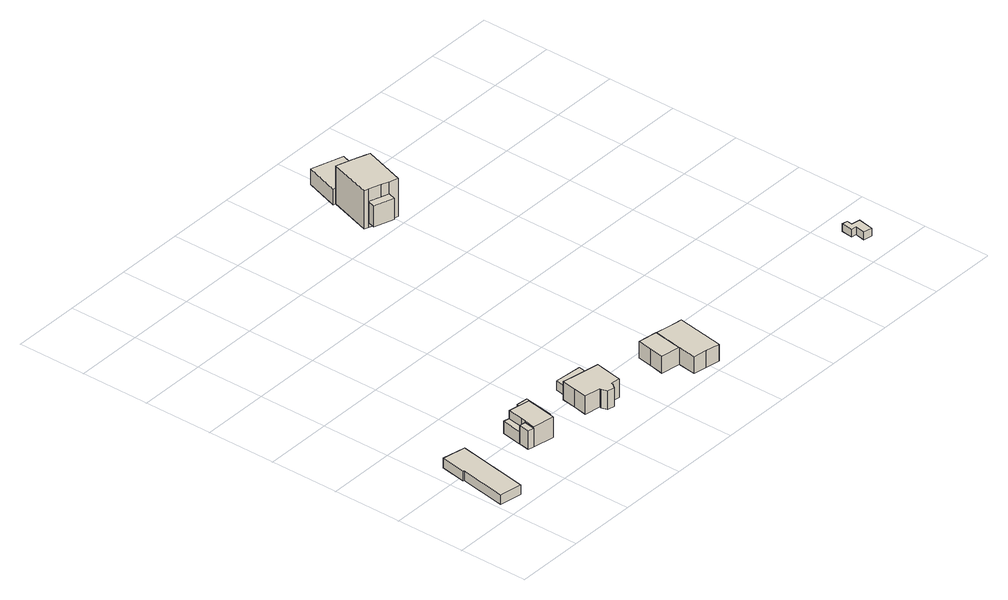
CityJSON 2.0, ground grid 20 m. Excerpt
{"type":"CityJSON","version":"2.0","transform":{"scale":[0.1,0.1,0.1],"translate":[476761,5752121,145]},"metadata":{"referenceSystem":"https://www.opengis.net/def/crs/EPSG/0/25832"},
"CityObjects":{
"building1":{"type":"Building","attributes":{"Gemeindeschluessel":"05754036","BezugspunktDach":"2000","function":"31001_2463","measuredHeight":2.91,"storeysAboveGround":1},"address":[{"country":"Germany","locality":"Schloß Holte-Stukenbrock","thoroughfareNumber":"1","thoroughfareName":"Am Forthof"}],"geometry":[{"type":"Solid","lod":"1","boundaries":[[[[0,1,2,3,4,5]],[[6,7,8,9,10,11]],[[6,11,5,4]],[[7,6,4,3]],[[8,7,3,2]],[[9,8,2,1]],[[10,9,1,0]],[[11,10,0,5]]]]}]},
"building2":{"type":"Building","attributes":{"Gemeindeschluessel":"05754036","BezugspunktDach":"2100","function":"51009_1610","measuredHeight":5.45},"address":[{"country":"Germany"}],"geometry":[{"type":"Solid","lod":"1","boundaries":[[[[12,13,14,15]],[[16,17,18,19]],[[16,19,15,14]],[[17,16,14,13]],[[18,17,13,12]],[[19,18,12,15]]]]}]},
"building3":{"type":"Building","attributes":{"Gemeindeschluessel":"05754036","function":"31001_1010"},"address":[{"country":"Germany","locality":"Schloß Holte-Stukenbrock","thoroughfareNumber":"3a","thoroughfareName":"Am Forthof"}],"children":["building3-1","building3-2"]},
"building3-1":{"type":"BuildingPart","attributes":{"BezugspunktDach":"2000","measuredHeight":8.33},"parents":["building3"],"geometry":[{"type":"Solid","lod":"1","boundaries":[[[[20,21,22,23,24,25,26,27,28,29]],[[30,31,32,33,34,35,36,37,38,39]],[[30,39,29,28]],[[31,30,28,27]],[[32,31,27,26]],[[33,32,26,25]],[[34,33,25,24]],[[35,34,24,23]],[[36,35,23,22]],[[37,36,22,21]],[[38,37,21,20]],[[39,38,20,29]]]]}]},
"building3-2":{"type":"BuildingPart","attributes":{"BezugspunktDach":"2000","measuredHeight":3.71},"parents":["building3"],"geometry":[{"type":"Solid","lod":"1","boundaries":[[[[40,41,42,43]],[[32,44,45,34]],[[32,34,43,42]],[[44,32,42,41]],[[45,44,41,40]],[[34,45,40,43]]]]}]},
"building4":{"type":"Building","attributes":{"Gemeindeschluessel":"05754036","function":"31001_2463"},"address":[{"country":"Germany","locality":"Schloß Holte-Stukenbrock","thoroughfareNumber":"3a","thoroughfareName":"Am Forthof"}],"children":["building4-1","building4-2"]},
"building4-1":{"type":"BuildingPart","attributes":{"BezugspunktDach":"2000","measuredHeight":2.91},"parents":["building4"],"geometry":[{"type":"Solid","lod":"1","boundaries":[[[[46,47,48,49,50,51]],[[52,53,54,55,56,57]],[[52,57,51,50]],[[53,52,50,49]],[[54,53,49,48]],[[55,54,48,47]],[[56,55,47,46]],[[57,56,46,51]]]]}]},
"building4-2":{"type":"BuildingPart","attributes":{"BezugspunktDach":"2000","measuredHeight":2.56},"address":[{"country":"Germany","locality":"Schloß Holte-Stukenbrock","thoroughfareNumber":"3a","thoroughfareName":"Am Forthof"}],"parents":["building4"],"geometry":[{"type":"Solid","lod":"1","boundaries":[[[[49,58,59,50]],[[60,61,62,63]],[[60,63,50,59]],[[61,60,59,58]],[[62,61,58,49]],[[63,62,49,50]]]]}]},
"building5":{"type":"Building","attributes":{"Gemeindeschluessel":"05754036","BezugspunktDach":"2000","function":"31001_1010","measuredHeight":8.79},"address":[{"country":"Germany","locality":"Schloß Holte-Stukenbrock","thoroughfareNumber":"5a","thoroughfareName":"Am Forthof"}],"geometry":[{"type":"Solid","lod":"1","boundaries":[[[[64,65,66,67,68,69,70,71,72,73,74,75,76,77]],[[78,79,80,81,82,83,84,85,86,87,88,89,90,91]],[[78,91,77,76]],[[79,78,76,75]],[[80,79,75,74]],[[81,80,74,73]],[[82,81,73,72]],[[83,82,72,71]],[[84,83,71,70]],[[85,84,70,69]],[[86,85,69,68]],[[87,86,68,67]],[[88,87,67,66]],[[89,88,66,65]],[[90,89,65,64]],[[91,90,64,77]]]]}]},
"building6":{"type":"Building","attributes":{"Gemeindeschluessel":"05754036","BezugspunktDach":"2000","function":"31001_2463","measuredHeight":2.77},"address":[{"country":"Germany","locality":"Schloß Holte-Stukenbrock","thoroughfareNumber":"5a","thoroughfareName":"Am Forthof"}],"geometry":[{"type":"Solid","lod":"1","boundaries":[[[[92,93,94,95]],[[96,97,98,99]],[[96,99,95,94]],[[97,96,94,93]],[[98,97,93,92]],[[99,98,92,95]]]]}]},
"building7":{"type":"Building","attributes":{"Gemeindeschluessel":"05754036","function":"31001_1010"},"address":[{"country":"Germany","locality":"Schloß Holte-Stukenbrock","thoroughfareNumber":"7","thoroughfareName":"Am Forthof"}],"children":["building7-1","building7-2"]},
"building7-1":{"type":"BuildingPart","attributes":{"BezugspunktDach":"2000","measuredHeight":6.54},"parents":["building7"],"geometry":[{"type":"Solid","lod":"1","boundaries":[[[[100,101,102,103,104,105,106,107]],[[108,109,110,111,112,113,114,115]],[[108,115,107,106]],[[109,108,106,105]],[[110,109,105,104]],[[111,110,104,103]],[[112,111,103,102]],[[113,112,102,101]],[[114,113,101,100]],[[115,114,100,107]]]]}]},
"building7-2":{"type":"BuildingPart","attributes":{"BezugspunktDach":"2000","measuredHeight":6.52},"parents":["building7"],"geometry":[{"type":"Solid","lod":"1","boundaries":[[[[116,117,118,103,102]],[[111,119,120,121,112]],[[111,112,102,103]],[[119,111,103,118]],[[120,119,118,117]],[[121,120,117,116]],[[112,121,116,102]]]]}]},
"building8":{"type":"Building","attributes":{"Gemeindeschluessel":"05766056","BezugspunktDach":"2000","function":"51009_1610","measuredHeight":6.42},"address":[{"country":"Germany"}],"geometry":[{"type":"Solid","lod":"1","boundaries":[[[[122,123,124,125]],[[126,127,128,129]],[[126,129,125,124]],[[127,126,124,123]],[[128,127,123,122]],[[129,128,122,125]]]]}]},
"building9":{"type":"Building","attributes":{"Gemeindeschluessel":"05766056","BezugspunktDach":"2000","function":"31001_1010","measuredHeight":12.29,"storeysAboveGround":2},"address":[{"country":"Germany","locality":"Oerlinghausen","thoroughfareNumber":"20","thoroughfareName":"Westerholter Straße"}],"geometry":[{"type":"Solid","lod":"1","boundaries":[[[[130,131,132,133,134,135,136,137,138]],[[139,140,141,142,143,144,145,146,147]],[[139,147,138,137]],[[140,139,137,136]],[[141,140,136,135]],[[142,141,135,134]],[[143,142,134,133]],[[144,143,133,132]],[[145,144,132,131]],[[146,145,131,130]],[[147,146,130,138]]]]}]},
"building10":{"type":"Building","attributes":{"Gemeindeschluessel":"05766056","BezugspunktDach":"2000","function":"31001_2463","measuredHeight":4.66,"storeysAboveGround":1},"address":[{"country":"Germany","locality":"Oerlinghausen","thoroughfareNumber":"20","thoroughfareName":"Westerholter Straße"}],"geometry":[{"type":"Solid","lod":"1","boundaries":[[[[148,149,150,151,152]],[[146,144,153,154,155]],[[146,155,152,151]],[[144,146,151,150]],[[153,144,150,149]],[[154,153,149,148]],[[155,154,148,152]]]]}]},
"building11":{"type":"Building","attributes":{"Gemeindeschluessel":"05754036","BezugspunktDach":"2000","function":"51009_1610","measuredHeight":2.38},"address":[{"country":"Germany"}],"geometry":[{"type":"Solid","lod":"1","boundaries":[[[[156,157,158,159,160,161,162,163]],[[164,165,166,167,168,169,170,171]],[[164,171,163,162]],[[165,164,162,161]],[[166,165,161,160]],[[167,166,160,159]],[[168,167,159,158]],[[169,168,158,157]],[[170,169,157,156]],[[171,170,156,163]]]]}]}
},
"vertices":[
[36,249,44],[23,176,44],[26,175,44],[3,41,44],[67,29,44],[103,237,44],[67,29,15],[3,41,15],[26,175,15],[23,176,15],[36,249,15],[103,237,15],
[229,165,75],[224,133,75],[241,130,75],[247,162,75],[241,130,20],[224,133,20],[229,165,20],[247,162,20],
[313,170,80],[317,190,80],[320,210,80],[319,210,80],[257,221,80],[249,175,80],[247,162,80],[241,130,80],[304,119,80],[312,165,80],[304,119,19],[241,130,19],[247,162,19],[249,175,19],[257,221,19],[319,210,19],[320,210,19],[317,190,19],[313,170,19],[312,165,19],
[240,224,56],[229,165,56],[247,162,56],[257,221,56],[229,165,19],[240,224,19],
[327,253,46],[319,210,46],[320,210,46],[317,190,46],[350,185,46],[361,250,46],[350,185,17],[317,190,17],[320,210,17],[319,210,17],[327,253,17],[361,250,17],
[313,170,46],[346,164,46],[346,164,20],[313,170,20],[317,190,20],[350,185,20],
[558,186,71],[538,189,71],[458,203,71],[448,205,71],[441,164,71],[434,124,71],[480,116,71],[479,111,71],[485,95,71],[505,91,71],[516,105,71],[516,109,71],[543,105,71],[550,145,71],[543,105,16],[516,109,16],[516,105,16],[505,91,16],[485,95,16],[479,111,16],[480,116,16],[434,124,16],[441,164,16],[448,205,16],[458,203,16],[538,189,16],[558,186,16],[550,145,16],
[465,241,48],[458,203,48],[538,189,48],[545,234,48],[538,189,20],[458,203,20],[465,241,20],[545,234,20],
[788,148,78],[748,155,78],[747,155,78],[733,70,78],[725,17,78],[765,11,78],[806,4,78],[829,142,78],[806,4,28],[765,11,28],[725,17,28],[733,70,28],[747,155,28],[748,155,28],[788,148,28],[829,142,28],
[691,164,78],[684,121,78],[676,79,78],[676,79,28],[684,121,28],[691,164,28],
[732,1056,82],[725,1034,82],[782,1015,82],[789,1037,82],[782,1015,18],[725,1034,18],[732,1056,18],[789,1037,18],
[844,1154,118],[807,1167,118],[759,1182,118],[719,1060,118],[732,1056,118],[767,1044,118],[789,1037,118],[814,1029,118],[854,1151,118],[814,1029,4],[789,1037,4],[767,1044,4],[732,1056,4],[719,1060,4],[759,1182,4],[807,1167,4],[844,1154,4],[854,1151,4],
[784,1283,51],[751,1184,51],[759,1182,51],[844,1154,51],[877,1254,51],[751,1184,4],[784,1283,4],[877,1254,4],
[1429,92,63],[1431,108,63],[1416,111,63],[1411,78,63],[1426,76,63],[1421,47,63],[1446,42,63],[1454,88,63],[1446,42,40],[1421,47,40],[1426,76,40],[1411,78,40],[1416,111,40],[1431,108,40],[1429,92,40],[1454,88,40]
]}
